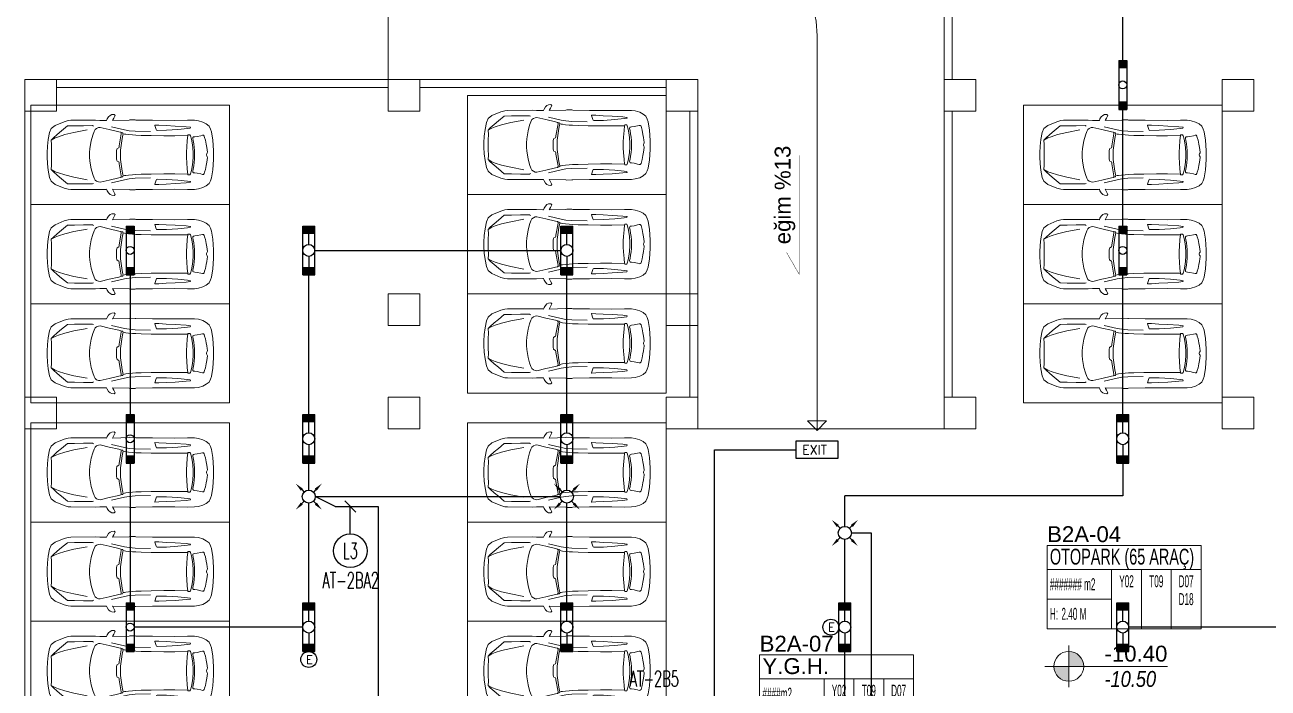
# Model space of a CAD drawing. Header units: metres. Extents: x -13316 to 152404, y -3899 to 30226.
# Drawn here: x 35845 to 38976, y 2866 to 4538 of the extents above; entities that cross this region are included whole.
import ezdxf
from ezdxf.enums import TextEntityAlignment as Align

# ---------------------------------------------------------------- set-up
doc = ezdxf.new("R2010")
doc.units = ezdxf.units.M
doc.header["$LTSCALE"] = 100
doc.header["$MEASUREMENT"] = 0
doc.layers.get('0').update_dxf_attribs({"color": 9, "lineweight": 9})
for name, color, linetype, lineweight in [('00', 9, 'Continuous', 9), ('01', 9, 'Continuous', 9), ('04', 9, 'Continuous', 9), ('06D', 9, 'Continuous', 9), ('21', 9, 'Continuous', 9), ('21_mahal200', 9, 'Continuous', 9), ('E-1x36 W SIVAÜSTÜ FLUORESAN ARMATÜR (ETANŞ)', 7, 'Continuous', 30), ('E-1x8 W ÇIKIŞ ARMATÜRÜ (TİP 1)', 7, 'Continuous', 30), ('E-2x36 W SIVAÜSTÜ FLUORESAN ARMATÜR (ETANŞ)', 7, 'Continuous', 30), ('E-ACİL AYDINLATMA KİTİ', 7, 'Continuous', 30), ('E-KABLO', 7, 'Continuous', 30), ('E-LINYE', 7, 'Continuous', 30), ('E-TAVAN TİPİ 360° VARLIK SENSÖRÜ (ALGILAMA ÇAPI 10 14 m)', 7, 'Continuous', 30)]:
    doc.layers.add(name, color=color, linetype=linetype, lineweight=lineweight)
doc.styles.add('Arial', font='arial.ttf', dxfattribs={"height": 2.5})
doc.styles.add('E-YAZI', font='txttw.shx')
doc.styles.add('MuuM_TEXT-ITALIC', font='ARIALNI.TTF')
doc.styles.add('MuuM_TEXT-STANDART', font='ARIALN.TTF')

# ---------------------------------------------------------------- blocks, each defined once
blk = doc.blocks.new('100_TAVAN TİPİ 360° VARLIK SENSÖRÜ (ALGILAMA ÇAPI 10 14 m)')
at = {"layer": 'E-TAVAN TİPİ 360° VARLIK SENSÖRÜ (ALGILAMA ÇAPI 10 14 m)', "color": 3}
for p, q in [((-1.1, 1.1), (-0.73, 0.73)), ((1.1, 1.1), (0.73, 0.73)), ((-1.1, -1.1), (-0.73, -0.73)), ((1.1, -1.1), (0.73, -0.73))]:
    blk.add_line(p, q, dxfattribs=at)
at = {"layer": 'E-TAVAN TİPİ 360° VARLIK SENSÖRÜ (ALGILAMA ÇAPI 10 14 m)', "color": 4}
blk.add_circle((0, 0), 1.03, dxfattribs=at)
at = {"layer": 'E-TAVAN TİPİ 360° VARLIK SENSÖRÜ (ALGILAMA ÇAPI 10 14 m)', "color": 3}
for points in [[(-1.26, 0.94), (-0.94, 1.26), (-2.06, 2.06)], [(1.26, 0.94), (0.94, 1.26), (2.06, 2.06)], [(-1.26, -0.94), (-0.94, -1.26), (-2.06, -2.06)], [(1.26, -0.94), (0.94, -1.26), (2.06, -2.06)]]:
    blk.add_solid(points, dxfattribs=at)
blk = doc.blocks.new('100_2x36 W SIVAÜSTÜ FLUORESAN ARMATÜR (ETANŞ)')
at = {"layer": 'E-2x36 W SIVAÜSTÜ FLUORESAN ARMATÜR (ETANŞ)', "color": 4}
for p, q in [((-6.15, 1.5), (6.15, 1.5)), ((-6.15, 1.5), (-6.15, -1.5)), ((-1.5, 0), (-6.15, 0)), ((1.5, 0), (6.15, 0)), ((6.15, 1.5), (6.15, -1.5)), ((-6.15, -1.5), (6.15, -1.5))]:
    blk.add_line(p, q, dxfattribs=at)
blk.add_circle((0, 0), 1.5, dxfattribs=at)
for points in [[(-4.15, 1.5), (-4.15, -1.5), (-6.15, 1.5), (-6.15, -1.5)], [(4.15, 1.5), (4.15, -1.5), (6.15, 1.5), (6.15, -1.5)]]:
    blk.add_solid(points, dxfattribs=at)
blk = doc.blocks.new('100_1x36 W SIVAÜSTÜ FLUORESAN ARMATÜR (ETANŞ)')
at = {"layer": 'E-1x36 W SIVAÜSTÜ FLUORESAN ARMATÜR (ETANŞ)', "color": 4}
for p, q in [((-6.15, 1), (-6.15, -1)), ((6.15, 1), (-6.15, 1)), ((6.15, 1), (6.15, -1)), ((6.15, -1), (-6.15, -1))]:
    blk.add_line(p, q, dxfattribs=at)
at = {"layer": 'E-1x36 W SIVAÜSTÜ FLUORESAN ARMATÜR (ETANŞ)'}
blk.add_line((6.15, -1), (6.15, -1), dxfattribs=at)
at = {"layer": 'E-1x36 W SIVAÜSTÜ FLUORESAN ARMATÜR (ETANŞ)', "color": 4}
blk.add_circle((0, 0), 1, dxfattribs=at)
for points in [[(-6.15, 1), (-4.15, 1), (-6.15, -1), (-4.15, -1)], [(6.15, 1), (4.15, 1), (6.15, -1), (4.15, -1)]]:
    blk.add_solid(points, dxfattribs=at)
blk = doc.blocks.new('100_ACİL AYDINLATMA KİTİ')
at = {"layer": 'E-ACİL AYDINLATMA KİTİ', "color": 3}
blk.add_circle((0, 0), 1.25, dxfattribs=at)
at = {"layer": 'E-ACİL AYDINLATMA KİTİ', "color": 3, "style": 'E-YAZI'}
blk.add_text('E', height=1.34, dxfattribs=at).set_placement((-0.45, -0.69))
blk = doc.blocks.new('100_1x8 W ÇIKIŞ ARMATÜRÜ (TİP 1)')
at = {"layer": 'E-1x8 W ÇIKIŞ ARMATÜRÜ (TİP 1)', "color": 4}
blk.add_lwpolyline([(-3.34, 0), (3.34, 0), (3.34, 2.7), (-3.34, 2.7)], close=True, dxfattribs=at)
at = {"layer": 'E-1x8 W ÇIKIŞ ARMATÜRÜ (TİP 1)', "color": 3, "style": 'E-YAZI'}
blk.add_text('EXIT', height=1.44, dxfattribs=at).set_placement((-2.34, 0.61))
blk = doc.blocks.new('p-kolon_80x80')
blk.add_lwpolyline([(-40, -40), (40, -40), (40, 40), (-40, 40)], close=True)
blk = doc.blocks.new('2.Bod.Ara.Sitatik Elk.')
at = {"layer": '01'}
for p in [(7565, -4590), (8480, -4590), (9180, -4590), (9880, -4590), (10580, -4590), (8480, -5130), (9180, -5130), (7565, -5390), (8480, -5390), (9180, -5390), (9880, -5390), (10580, -5390)]:
    blk.add_blockref('p-kolon_80x80', p, dxfattribs=at)
blk = doc.blocks.new('p-araba-10')
for points in [[(-193.8, -2.4), (-193.8, 5.3), (-192.9, 22.2), (-191.1, 38.9), (-187.6, 56.6), (-183.4, 66.4), (-173.9, 74.2), (-151.3, 83.5), (-141.2, 86.3), (-134.5, 87.1), (-72.5, 87.3), (-61.4, 87), (-45.8, 86.8), (-44, 86.7), (-42.5, 90.5), (-39.1, 95.9), (-35.3, 99.6), (-31.2, 101.5), (-25.1, 101.9), (-22.6, 99.4), (-26, 92.8), (-28.4, 88.2), (-29.2, 86.7), (12.7, 87.6), (14.7, 88.4), (27.6, 88.2), (29.7, 87.5), (71.7, 87.1), (127.9, 86.7), (160, 87.2), (177.5, 87.1), (187.3, 85.7), (198.4, 82.4), (207, 78), (214.1, 72.2), (217.1, 65), (220, 58.1), (223.2, 37.3), (225, 11.2), (225, -11.2), (223.2, -37.3), (220, -58.1), (217.1, -65), (214.1, -72.2), (207, -78), (198.4, -82.4), (187.3, -85.7), (177.5, -87.1), (160, -87.2), (127.9, -86.7), (71.7, -87.1), (29.7, -87.5), (27.6, -88.2), (14.7, -88.4), (12.7, -87.6), (-29.2, -86.7), (-28.4, -88.2), (-26, -92.8), (-22.6, -99.4), (-25.1, -101.9), (-31.2, -101.5), (-35.3, -99.6), (-39.1, -95.9), (-42.5, -90.5), (-44, -86.7), (-45.8, -86.8), (-61.4, -87), (-72.5, -87.3), (-134.5, -87.1), (-141.2, -86.3), (-151.3, -83.5), (-173.9, -74.2), (-183.4, -66.4), (-187.6, -56.6), (-191.1, -38.9), (-192.9, -22.2), (-193.8, -5.3), (-193.8, 2.4)], [(-93, -62.5), (-126.3, -56.3), (-149.5, -50.6), (-165.5, -45.6), (-173.7, -42.3), (-183.5, -36.9), (-182.7, -25.6), (-183.2, -12.4), (-183.2, 0.2), (-183.2, 12.8), (-182.7, 26), (-183.5, 37.3), (-177.8, 43), (-168.5, 51.5), (-157.6, 60.6), (-142.7, 72.8), (-124.7, 73.2), (-102, 73.6), (-79.4, 73.7), (-76.8, 72.4)], [(-93, 62.8), (-126.3, 56.7), (-149.5, 51), (-165.5, 45.9), (-173.7, 42.6), (-183.5, 37.3), (-182.7, 26), (-183.2, 12.8), (-183.2, 0.2), (-183.2, -12.4), (-182.7, -25.6), (-183.5, -36.9), (-177.8, -42.6), (-168.5, -51.2), (-157.6, -60.2), (-142.7, -72.5), (-124.7, -72.9), (-102, -73.2), (-79.4, -73.3), (-76.8, -72.1)], [(-8.3, -56.7), (-13.4, -57.9), (-38.1, -63.5), (-60.3, -68.8), (-64.9, -68.3), (-69.3, -66.4), (-73, -63.6), (-75.8, -58.3), (-79.1, -49.2), (-82.8, -35.3), (-86.1, -15.4), (-87, -5.3), (-87, 0.2), (-87, 5.7), (-86.1, 15.7), (-82.8, 35.6), (-79.1, 49.6), (-75.8, 58.7), (-73, 63.9), (-69.3, 66.8), (-64.9, 68.6), (-60.3, 69.2), (-38.1, 63.8), (-13.4, 58.2), (-8.3, 57)], [(66.2, 58.6), (27.5, 59.4), (12.7, 60.6), (0.9, 62.9), (-31.5, 70.4)], [(-2.5, -52.9), (-3.1, -54.6), (-4.3, -55.5), (-8.3, -56.7), (-7.3, -54.5), (-7.2, -52.8), (-12.4, -22.8), (-12.7, -19.8), (-13.7, -17.7), (-17.5, -15.6), (-18.7, -14.2), (-19.1, -9.7), (-19.2, -3.2), (-19.2, 0.2), (-19.2, 3.5), (-19.1, 10), (-18.7, 14.5), (-17.5, 15.9), (-13.7, 18.1), (-12.7, 20.1), (-12.4, 23.1), (-7.2, 53.1), (-7.3, 54.8), (-8.3, 57), (-4.3, 55.8), (-3.1, 54.9), (-2.5, 53.3)], [(160.4, 48.6), (128, 48.3), (99.7, 48.3), (68.4, 48.6), (43.2, 49.2), (29.3, 49.7), (20.9, 50.2), (11.4, 51.1), (4.3, 52), (0.7, 52.6), (-2.5, 53.3), (-3.4, 49.8), (-4.9, 41.7), (-6.9, 29.6), (-9.1, 11.9), (-9.1, 2.6), (-9.1, 0.2), (-9.1, -2.2), (-9.1, -11.6), (-6.9, -29.3), (-4.9, -41.4), (-3.4, -49.4), (-2.5, -52.9), (0.7, -52.2), (4.3, -51.7), (11.4, -50.8), (20.9, -49.9), (29.3, -49.3), (43.2, -48.9), (68.4, -48.3), (99.7, -47.9), (128, -47.9), (160.4, -48.3)], [(66.2, -58.2), (27.5, -59), (12.7, -60.3), (0.9, -62.6), (-31.5, -70.1)]]:
    blk.add_lwpolyline(points)
for points in [[(159.5, 66.3), (166.1, 67.2), (167.1, 68.6), (165.9, 69.6), (156.3, 70.9), (128.7, 72.7), (106.1, 73.8), (87.7, 74.9), (77.7, 75), (77.4, 74.3), (80.3, 64), (81.1, 62.1), (83.3, 61.7), (106.9, 62), (135.6, 63.8)], [(169.6, -39.3), (171.3, -30.3), (172.9, -18.6), (173.8, -4.4), (173.8, 0.2), (173.8, 4.7), (172.9, 19), (171.3, 30.6), (169.6, 39.6), (166.8, 48.4), (165.8, 50.4), (160.6, 50.4), (160.4, 48.6), (159, 36.5), (157.5, 19.4), (157, 8.1), (157, 0.2), (157, -7.8), (157.5, -19.1), (159, -36.2), (160.4, -48.3), (160.6, -50.1), (165.8, -50.1), (166.8, -48.1)], [(174.1, -36.1), (175.5, -27.9), (176.6, -19.3), (177.4, -10.5), (177.5, -1.4), (177.5, 0.2), (177.5, 1.8), (177.4, 10.9), (176.6, 19.7), (175.5, 28.2), (174.1, 36.4), (173, 41.1), (173.2, 43.7), (174.5, 45.2), (178.1, 45.7), (184.1, 46.5), (193.2, 48.4), (197.4, 49.4), (199.8, 49.3), (201.7, 47.1), (202.6, 43.6), (204.7, 36.9), (206.7, 26.7), (208.2, 18.6), (209.1, 12.5), (209.7, 6.9), (209.5, 5), (208.6, 3), (207.7, 1.2), (207.7, 0.2), (207.7, -0.9), (208.6, -2.7), (208.6, -2.7), (209.5, -4.6), (209.7, -6.6), (209.1, -12.1), (208.2, -18.3), (206.7, -26.4), (204.7, -36.5), (202.6, -43.3), (201.7, -46.8), (199.8, -49), (197.4, -49.1), (193.2, -48.1), (184.1, -46.1), (178.1, -45.3), (174.5, -44.9), (173.2, -43.4), (173, -40.8)], [(159.5, -66), (166.1, -66.9), (167.1, -68.2), (165.9, -69.3), (156.3, -70.5), (128.7, -72.4), (106.1, -73.5), (87.7, -74.5), (77.7, -74.7), (77.4, -74), (80.3, -63.7), (81.1, -61.7), (83.3, -61.4), (106.9, -61.6), (135.6, -63.5)]]:
    blk.add_lwpolyline(points, close=True)
blk = doc.blocks.new('p-carpark_std')
at = {"layer": '06D'}
blk.add_lwpolyline([(-500, -125), (0, -125), (0, 125), (-500, 125)], close=True, dxfattribs=at)
at = {"layer": '04'}
blk.add_blockref('p-araba-10', (-265, 0), dxfattribs=at)
blk = doc.blocks.new('0_slopearrow')
at = {"const_width": 0.05}
blk.add_lwpolyline([(11.21, 0), (-3.79, 0), (-1, 1.61)], dxfattribs=at)
at = {"style": 'Arial'}
blk.add_attdef('EGIM', text='', height=2, dxfattribs=at).set_placement((0, 0.5), align=Align.BOTTOM_LEFT)
at = {"style": 'MuuM_TEXT-ITALIC'}
blk.add_attdef('SLOPE', text='', height=2, dxfattribs=at).set_placement((0, -0.5), align=Align.TOP_LEFT)
blk = doc.blocks.new('0_elevationtarget-p-bk')
h = blk.add_hatch(color=250)
h.paths.add_polyline_path([(1.88, 0, 0.414214), (0, 1.88), (0, 0)])
h.paths.add_polyline_path([(0, 0), (-1.88, 0, 0.414214), (0, -1.88)])
blk.add_line((0, -2.62), (0, 2.62))
blk.add_lwpolyline([(12.45, 0), (-3, 0)])
blk.add_circle((0, 0), 1.88)
at = {"style": 'Arial'}
blk.add_attdef('BITMISKOT', text='', height=2, dxfattribs=at).set_placement((4.5, 0), align=Align.BOTTOM_LEFT)
at = {"style": 'MuuM_TEXT-ITALIC'}
blk.add_attdef('FINISHINGFLOORLEVEL', text='', height=2, dxfattribs=at).set_placement((4.5, -0.59), align=Align.TOP_LEFT)
blk = doc.blocks.new('0_roomno2')
blk.add_lwpolyline([(19.38, -10.5), (0, -10.5), (0, 0), (19.38, 0)], close=True)
for points in [[(0, -3), (19.38, -3)], [(8.12, -3), (8.12, -10.5)], [(11.88, -3), (11.88, -10.5)], [(15.62, -3), (15.62, -10.5)], [(0, -6.75), (8.12, -6.75)]]:
    blk.add_lwpolyline(points)
at = {"style": 'MuuM_TEXT-STANDART', "width": 0.6}
blk.add_text('H:', height=1.5, dxfattribs=at).set_placement((0.35, -8.61), align=Align.MIDDLE_LEFT)
at = {"style": 'Arial'}
blk.add_attdef('ODANO', (0, 1.17), '', height=2, dxfattribs=at)
blk.add_attdef('MEKANADI', text='', height=2, dxfattribs=at).set_placement((0.35, -3), align=Align.BOTTOM_LEFT)
at = {"style": 'MuuM_TEXT-STANDART', "width": 0.6}
for tag, p in [('M2', (0.35, -4.88)), ('TEMIZTAVANYUKSEKLIGI', (1.8, -8.61))]:
    blk.add_attdef(tag, text='', height=1.5, dxfattribs=at).set_placement(p, align=Align.MIDDLE_LEFT)
for tag, p in [('YER01', (10, -4.5)), ('TAVAN01', (13.75, -4.5)), ('DUVAR01', (17.5, -4.5)), ('YER02', (10, -6.75)), ('TAVAN02', (13.75, -6.75)), ('DUVAR02', (17.5, -6.75)), ('YER03', (10, -9)), ('TAVAN03', (13.75, -9)), ('DUVAR03', (17.5, -9))]:
    blk.add_attdef(tag, text='', height=1.5, dxfattribs=at).set_placement(p, align=Align.MIDDLE_CENTER)
blk = doc.blocks.new('2.Bod.Ara.Mimari Elk.')
at = {"layer": '00'}
for points in [[(9840, -4030), (9840, -4550), (9860, -4550), (9860, -4030)], [(7605, -4550), (8440, -4550), (8440, -4570), (7605, -4570), (7605, -4550)], [(9140, -4550), (8520, -4550), (8520, -4570), (9140, -4570)], [(7540, -4630), (7540, -5350), (7525, -5350), (7525, -4630)], [(9200, -4630), (9200, -5350), (9220, -5350), (9220, -4630)], [(9840, -4630), (9840, -5350), (9860, -5350), (9860, -4630)], [(7540, -5430), (7540, -6150), (7525, -6150), (7525, -5430)]]:
    blk.add_lwpolyline(points, close=True, dxfattribs=at)
at = {"layer": '06D'}
for points in [[(8440, -4550), (8440, -3830), (9220, -3830), (9840, -3950), (9840, -5350)], [(9840, -5350), (9840, -3950), (9220, -3830)], [(9220, -5350), (9220, -4550), (8440, -4550)], [(9220, -5430), (9840, -5430)]]:
    blk.add_lwpolyline(points, dxfattribs=at)
blk.add_lwpolyline([(9520.2, -5434.1), (9520.2, -4440, 0.414214), (9270.2, -4190), (8440, -4190)], format="xyb", dxfattribs=at)
blk.add_lwpolyline([(9544.2, -5410.1), (9520.2, -5434.1), (9496.2, -5410.1)], close=True, dxfattribs=at)
at = {"layer": '04'}
for p in [(9140, -4715), (8040, -4740), (10540, -4740), (9140, -4965), (8040, -4990), (10540, -4990), (9140, -5215), (8040, -5240), (10540, -5240), (8040, -5540), (9140, -5540), (8040, -5790), (9140, -5790), (8040, -6040), (9140, -6040)]:
    blk.add_blockref('p-carpark_std', p, dxfattribs=at)
at = {"layer": '21'}
ref = blk.add_blockref('0_slopearrow', (9475.3, -4965.5), dxfattribs=dict(at, xscale=20, yscale=20, zscale=20, rotation=90))
ref.add_attrib('EGIM', 'eğim %13', dxfattribs={"layer": '0', "height": 40, "rotation": 90, "style": 'Arial'}).set_placement((9465.3, -4965.2), align=Align.BOTTOM_LEFT)
at = {"layer": '21', "xscale": 20, "yscale": 20, "zscale": 20}
blk.add_blockref('0_elevationtarget-p-bk', (10154, -6028.6), dxfattribs=at).add_auto_attribs({'BITMISKOT': '-10.40', 'FINISHINGFLOORLEVEL': '-10.50'})
at = {"layer": '21_mahal200'}
ref = blk.add_blockref('0_roomno2', (10099.5, -5724.2), dxfattribs=dict(at, xscale=20, yscale=20, zscale=20))
ref.add_attrib('ODANO', 'B2A-04', (10099.5, -5715.6), dxfattribs={"layer": '0', "height": 40, "style": 'Arial'})
ref.add_attrib('MEKANADI', 'OTOPARK (65 ARAÇ)', dxfattribs={"layer": '0', "height": 40, "style": 'Arial', "width": 0.65}).set_placement((10106.5, -5784.2), align=Align.BOTTOM_LEFT)
ref.add_attrib('M2', '####### m2', dxfattribs={"layer": '0', "height": 30, "style": 'MuuM_TEXT-STANDART', "width": 0.6}).set_placement((10106.5, -5821.7), align=Align.MIDDLE_LEFT)
ref.add_attrib('TEMIZTAVANYUKSEKLIGI', '2.40 M', dxfattribs={"layer": '0', "height": 30, "style": 'MuuM_TEXT-STANDART', "width": 0.6}).set_placement((10135.5, -5896.4), align=Align.MIDDLE_LEFT)
ref.add_attrib('YER01', 'Y02', dxfattribs={"layer": '0', "height": 30, "style": 'MuuM_TEXT-STANDART', "width": 0.6}).set_placement((10299.5, -5814.2), align=Align.MIDDLE_CENTER)
ref.add_attrib('TAVAN01', 'T09', dxfattribs={"layer": '0', "height": 30, "style": 'MuuM_TEXT-STANDART', "width": 0.6}).set_placement((10374.5, -5814.2), align=Align.MIDDLE_CENTER)
ref.add_attrib('DUVAR01', 'D07', dxfattribs={"layer": '0', "height": 30, "style": 'MuuM_TEXT-STANDART', "width": 0.6}).set_placement((10449.5, -5814.2), align=Align.MIDDLE_CENTER)
ref.add_attrib('DUVAR02', 'D18', dxfattribs={"layer": '0', "height": 30, "style": 'MuuM_TEXT-STANDART', "width": 0.6}).set_placement((10449.5, -5859.2), align=Align.MIDDLE_CENTER)
ref = blk.add_blockref('0_roomno2', (9375.5, -6000), dxfattribs=dict(at, xscale=20, yscale=20, zscale=20))
ref.add_attrib('ODANO', 'B2A-07', (9375.5, -5991.4), dxfattribs={"layer": '0', "height": 40, "style": 'Arial'})
ref.add_attrib('MEKANADI', 'Y.G.H.', dxfattribs={"layer": '0', "height": 40, "style": 'Arial'}).set_placement((9382.5, -6060), align=Align.BOTTOM_LEFT)
ref.add_attrib('M2', '####m2', dxfattribs={"layer": '0', "height": 30, "style": 'MuuM_TEXT-STANDART', "width": 0.6}).set_placement((9382.5, -6097.5), align=Align.MIDDLE_LEFT)
ref.add_attrib('TEMIZTAVANYUKSEKLIGI', '2.40 M', dxfattribs={"layer": '0', "height": 30, "style": 'MuuM_TEXT-STANDART', "width": 0.6}).set_placement((9411.5, -6172.2), align=Align.MIDDLE_LEFT)
ref.add_attrib('YER01', 'Y02', dxfattribs={"layer": '0', "height": 30, "style": 'MuuM_TEXT-STANDART', "width": 0.6}).set_placement((9575.5, -6090), align=Align.MIDDLE_CENTER)
ref.add_attrib('TAVAN01', 'T09', dxfattribs={"layer": '0', "height": 30, "style": 'MuuM_TEXT-STANDART', "width": 0.6}).set_placement((9650.5, -6090), align=Align.MIDDLE_CENTER)
ref.add_attrib('DUVAR01', 'D07', dxfattribs={"layer": '0', "height": 30, "style": 'MuuM_TEXT-STANDART', "width": 0.6}).set_placement((9725.5, -6090), align=Align.MIDDLE_CENTER)

msp = doc.modelspace()

# ---------------------------------------------------------------- linework, layer by layer
at = {"layer": 'E-KABLO', "color": 6}
for p, q in [((38610, 4447.78), (38609.96, 4745.76)), ((38610, 4030.75), (38610, 4324.78)), ((36575, 3969.25), (37195, 3969.25)), ((36110, 3907.75), (36110, 3556.25)), ((36560, 3556.25), (36560, 3907.75)), ((37210, 3556.25), (37210, 3907.75)), ((38610, 3556.25), (38610, 3907.75)), ((36110, 3433.25), (36110, 3081.75)), ((36560, 3365.39), (36560, 3433.25)), ((37210, 3365.39), (37210, 3433.25)), ((38610, 3433.25), (38610, 3350.78)), ((37910, 3273.92), (37910, 3350.78)), ((38610, 3350.78), (37910, 3350.78)), ((36560, 3081.75), (36560, 3332.54)), ((36626.42, 3323.97), (36576.42, 3348.97)), ((36626.42, 3323.97), (36735, 3323.97)), ((36735, 3323.97), (36735, 2333.5)), ((37210, 3081.75), (37210, 3332.54)), ((37910, 3081.75), (37910, 3241.08)), ((36545, 3020.25), (36120, 3020.25)), ((39195, 3020.25), (38625, 3020.25)), ((37910, 2656.5), (37910, 2958.75))]:
    msp.add_line(p, q, dxfattribs=at)
at = {"layer": 'E-KABLO', "color": 4}
for p, q in [((37581.83, 2728.52), (37581.83, 3467.24)), ((37581.83, 3467.24), (37786.8, 3467.24))]:
    msp.add_line(p, q, dxfattribs=at)
at = {"layer": 'E-KABLO', "color": 3}
for p, q in [((36576.42, 3348.97), (37193.58, 3348.97)), ((37926.42, 3257.5), (37976.42, 3257.5)), ((37976.42, 3257.5), (37976.42, 2333.5))]:
    msp.add_line(p, q, dxfattribs=at)
at = {"layer": 'E-LINYE', "color": 7, "linetype": 'Continuous'}
for p, q in [((36650.48, 3338.11), (36678.77, 3309.82)), ((36664.63, 3254.98), (36664.63, 3323.97))]:
    msp.add_line(p, q, dxfattribs=at)
msp.add_circle((36664.63, 3212.54), 42.44, dxfattribs=at)

# ---------------------------------------------------------------- block references
at = {"layer": '06D'}
for name in ['2.Bod.Ara.Sitatik Elk.', '2.Bod.Ara.Mimari Elk.']:
    msp.add_blockref(name, (28320, 8950), dxfattribs=at)
at = {"layer": 'E-1x36 W SIVAÜSTÜ FLUORESAN ARMATÜR (ETANŞ)', "xscale": 10, "yscale": 10, "zscale": 10, "rotation": 90}
for p in [(38610, 4386.28), (36110, 3969.25), (38610, 3969.25), (36110, 3494.75), (36110, 3020.25)]:
    msp.add_blockref('100_1x36 W SIVAÜSTÜ FLUORESAN ARMATÜR (ETANŞ)', p, dxfattribs=at)
at = {"layer": 'E-1x8 W ÇIKIŞ ARMATÜRÜ (TİP 1)', "xscale": 16, "yscale": 16, "zscale": 16}
msp.add_blockref('100_1x8 W ÇIKIŞ ARMATÜRÜ (TİP 1)', (37840.17, 3445.62), dxfattribs=at)
at = {"layer": 'E-2x36 W SIVAÜSTÜ FLUORESAN ARMATÜR (ETANŞ)', "xscale": 10, "yscale": 10, "zscale": 10, "rotation": 90}
for p in [(36560, 3969.25), (37210, 3969.25), (36560, 3494.75), (37210, 3494.75), (38610, 3494.75), (36560, 3020.25), (37210, 3020.25), (37910, 3020.25), (38610, 3020.25)]:
    msp.add_blockref('100_2x36 W SIVAÜSTÜ FLUORESAN ARMATÜR (ETANŞ)', p, dxfattribs=at)
at = {"layer": 'E-ACİL AYDINLATMA KİTİ', "xscale": 16, "yscale": 16, "zscale": 16}
for p in [(37874.98, 3020.25), (36560, 2938.73)]:
    msp.add_blockref('100_ACİL AYDINLATMA KİTİ', p, dxfattribs=at)
at = {"layer": 'E-TAVAN TİPİ 360° VARLIK SENSÖRÜ (ALGILAMA ÇAPI 10 14 m)', "xscale": 16, "yscale": 16, "zscale": 16}
for p in [(36560, 3348.97), (37210, 3348.97), (37910, 3257.5)]:
    msp.add_blockref('100_TAVAN TİPİ 360° VARLIK SENSÖRÜ (ALGILAMA ÇAPI 10 14 m)', p, dxfattribs=at)

# ---------------------------------------------------------------- texts
at = {"layer": 'E-LINYE', "color": 3, "linetype": 'Continuous', "style": 'E-YAZI', "width": 0.6}
for s, p in [('L3', (36664.63, 3212.54)), ('AT-2BA2', (36665.45, 3138.28)), ('AT-2B5', (37430, 2890.23))]:
    msp.add_text(s, height=40, dxfattribs=at).set_placement(p, align=Align.MIDDLE_CENTER)

doc.saveas('drawing.dxf')
